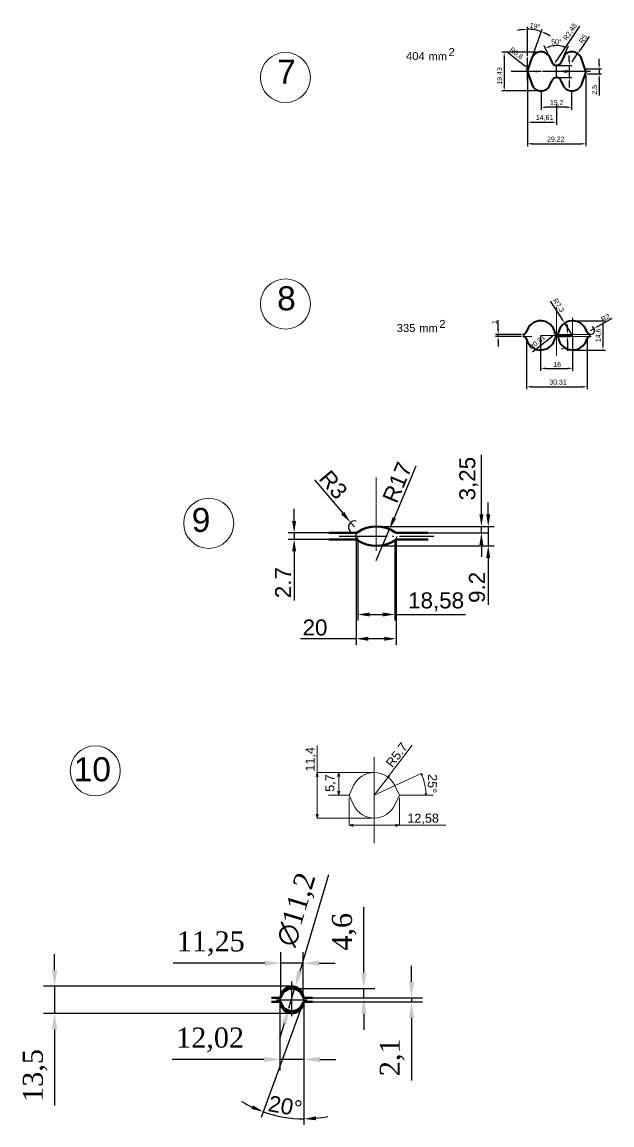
# Model space of a CAD drawing. Header units: millimetres. Extents: x 1526 to 31626, y -4643 to 9189.
# Drawn here: x 8156 to 8451, y 553 to 1104 of the extents above; entities that cross this region are included whole.
import ezdxf

# ---------------------------------------------------------------- set-up
doc = ezdxf.new("R2010")
doc.units = ezdxf.units.MM
doc.linetypes.add('ACAD_ISO04W100', pattern=[30, 24, -3, 0, -3])
for name, color, linetype, lineweight in [('контурная', 7, 'Continuous', 50), ('осевые', 1, 'ACAD_ISO04W100', 25), ('размерные', 7, 'Continuous', 25), ('тонкая', 7, 'Continuous', 20), ('тонкий', 7, 'Continuous', 20)]:
    doc.layers.add(name, color=color, linetype=linetype, lineweight=lineweight)
doc.layers.add('осевая', color=4, linetype='Continuous')
doc.styles.add('s1v4', font='arial.ttf', dxfattribs={"height": 4})
doc.styles.add('s2.5v4', font='times.ttf', dxfattribs={"height": 10})
doc.styles.get("Standard").update_dxf_attribs({"font": 'arial.ttf'})
doc.dimstyles.new('ISO-25', dxfattribs={"dimtxt": 2.5, "dimasz": 2.5, "dimexe": 1.25, "dimexo": 0.625, "dimtad": 1, "dimtxsty": 'Standard', "dimcen": 2.5, "dimadec": 0, "dimazin": 0, "dimtfac": 1, "dimtmove": 0, "dimatfit": 3, "dimfxl": 1, "dimarcsym": 0})
doc.dimstyles.new('ISO-25$0', dxfattribs={"dimscale": 2, "dimtxt": 4, "dimasz": 3, "dimexe": 0.5, "dimexo": 0, "dimgap": 1, "dimtad": 1, "dimtxsty": 'Standard', "dimcen": 3, "dimclrd": 150, "dimclre": 150, "dimadec": 0, "dimazin": 0, "dimtfac": 1, "dimtmove": 0, "dimatfit": 3, "dimfxl": 1, "dimlwd": -1, "dimarcsym": 0})
doc.dimstyles.new('s2.5v4', dxfattribs={"dimtxt": 10, "dimasz": 8, "dimexe": 5.5, "dimexo": 0.5, "dimgap": 3.5, "dimtad": 1, "dimdec": 0, "dimtxsty": 's2.5v4', "dimcen": 2.5, "dimclrd": 256, "dimclre": 1, "dimclrt": 256, "dimadec": 0, "dimazin": 0, "dimtfac": 1, "dimtdec": 0, "dimtmove": 0, "dimatfit": 3, "dimfxl": 1, "dimlwd": -1, "dimlwe": -1, "dimarcsym": 0})
doc.dimstyles.new('s2v4', dxfattribs={"dimtxt": 8, "dimasz": 6, "dimexe": 3, "dimexo": 0, "dimgap": 1.5, "dimtad": 1, "dimtxsty": 'Standard', "dimcen": 2.5, "dimadec": 0, "dimazin": 0, "dimtfac": 1, "dimtmove": 0, "dimatfit": 3, "dimfxl": 1, "dimarcsym": 0})

# ---------------------------------------------------------------- blocks, each defined once
blk = doc.blocks.new('*D86')
at = {"color": 0, "lineweight": -2, "transparency": 16777216}
for p, q in [((8408.69, 1077.9), (8408.69, 1042.35)), ((8437.91, 1077.9), (8437.91, 1042.35)), ((8411.19, 1043.6), (8435.41, 1043.6))]:
    blk.add_line(p, q, dxfattribs=at)
at = {"color": 0, "transparency": 16777216}
for points in [[(8411.19, 1044.02), (8411.19, 1043.18), (8408.69, 1043.6)], [(8435.41, 1044.02), (8435.41, 1043.18), (8437.91, 1043.6)]]:
    blk.add_solid(points, dxfattribs=at)
at = {"layer": 'Defpoints', "color": 0, "transparency": 16777216}
for p in [(8408.69, 1078.52), (8437.91, 1078.52), (8437.91, 1043.6)]:
    blk.add_point(p, dxfattribs=at)
at = {"color": 0, "transparency": 16777216, "insert": (8422.9, 1045.73), "char_height": 2.5, "attachment_point": 5}
blk.add_mtext('29,22', dxfattribs=at)
blk = doc.blocks.new('*D87')
at = {"color": 0, "lineweight": -2, "transparency": 16777216}
for p, q in [((8419.08, 1088.33), (8417.1, 1092.51)), ((8427.3, 1088.18), (8429.31, 1092.62))]:
    blk.add_line(p, q, dxfattribs=at)
blk.add_arc((8423.32, 1079.38), 13.29, 76.445, 104.5418, dxfattribs=at)
at = {"color": 0, "transparency": 16777216}
for points in [[(8420.13, 1091.84), (8419.84, 1092.63), (8417.64, 1091.38)], [(8426.57, 1092.69), (8426.3, 1091.9), (8428.8, 1091.48)]]:
    blk.add_solid(points, dxfattribs=at)
at = {"layer": 'Defpoints', "color": 0, "transparency": 16777216}
for p in [(8425.12, 1092.54), (8419.35, 1087.76), (8427.05, 1087.61), (8420.92, 1084.45), (8425.46, 1084.1)]:
    blk.add_point(p, dxfattribs=at)
at = {"color": 0, "transparency": 16777216, "insert": (8423.19, 1094.56), "char_height": 2.5, "attachment_point": 5, "rotation": 0.4934}
blk.add_mtext('50°', dxfattribs=at)
blk = doc.blocks.new('*D88')
at = {"color": 0, "lineweight": -2, "transparency": 16777216}
for p, q in [((8408.69, 1087.36), (8408.69, 1102.08)), ((8411.3, 1087.27), (8416.02, 1100.84))]:
    blk.add_line(p, q, dxfattribs=at)
for start, end in [(96.8124, 103.6248), (70.797, 90), (57.1723, 63.9847)]:
    blk.add_arc((8408.69, 1079.79), 21.04, start, end, dxfattribs=at)
at = {"color": 0, "transparency": 16777216}
for points in [[(8406.17, 1101.1), (8406.22, 1100.26), (8408.69, 1100.83)], [(8417.76, 1098.31), (8418.08, 1099.08), (8415.61, 1099.66)]]:
    blk.add_solid(points, dxfattribs=at)
at = {"layer": 'Defpoints', "color": 0, "transparency": 16777216}
for p in [(8413.35, 1100.31), (8408.69, 1086.73), (8411.09, 1086.68), (8408.69, 1079.79), (8408.69, 1075.07)]:
    blk.add_point(p, dxfattribs=at)
at = {"color": 0, "transparency": 16777216, "insert": (8412.52, 1102.41), "char_height": 2.5, "attachment_point": 5, "rotation": 350.3985}
blk.add_mtext('19°', dxfattribs=at)
blk = doc.blocks.new('*D50')
at = {"color": 0, "lineweight": -2, "transparency": 16777216}
for p, q in [((8408.69, 1063.3), (8408.69, 1053.14)), ((8423.3, 1063.3), (8423.3, 1053.14)), ((8411.19, 1054.39), (8420.8, 1054.39))]:
    blk.add_line(p, q, dxfattribs=at)
at = {"color": 0, "transparency": 16777216}
for points in [[(8411.19, 1054.8), (8411.19, 1053.97), (8408.69, 1054.39)], [(8420.8, 1054.8), (8420.8, 1053.97), (8423.3, 1054.39)]]:
    blk.add_solid(points, dxfattribs=at)
at = {"layer": 'Defpoints', "color": 0, "transparency": 16777216}
for p in [(8408.69, 1063.93), (8423.3, 1063.93), (8423.3, 1054.39)]:
    blk.add_point(p, dxfattribs=at)
at = {"color": 0, "transparency": 16777216, "insert": (8417.28, 1056.51), "char_height": 2.5, "attachment_point": 5}
blk.add_mtext('14,61', dxfattribs=at)
blk = doc.blocks.new('*D89')
at = {"color": 0, "lineweight": -2, "transparency": 16777216}
blk.add_line((8398.54, 1089.53), (8407.2, 1082.79), dxfattribs=at)
at = {"color": 0, "transparency": 16777216}
blk.add_solid([(8407.45, 1083.12), (8406.94, 1082.46), (8409.17, 1081.26)], dxfattribs=at)
at = {"layer": 'Defpoints', "color": 0, "transparency": 16777216}
for p in [(8408.69, 1081.63), (8409.17, 1081.26)]:
    blk.add_point(p, dxfattribs=at)
at = {"color": 0, "transparency": 16777216, "insert": (8403.08, 1088.69), "char_height": 2.5, "attachment_point": 5, "rotation": 322.1251}
blk.add_mtext('R0,6', dxfattribs=at)
blk = doc.blocks.new('*D90')
at = {"color": 0, "lineweight": -2, "transparency": 16777216}
blk.add_line((8434.76, 1102.47), (8423.27, 1085.28), dxfattribs=at)
at = {"color": 0, "transparency": 16777216}
blk.add_solid([(8422.93, 1085.51), (8423.62, 1085.05), (8421.88, 1083.2)], dxfattribs=at)
at = {"layer": 'Defpoints', "color": 0, "transparency": 16777216}
for p in [(8421.88, 1083.2), (8423.26, 1085.26)]:
    blk.add_point(p, dxfattribs=at)
at = {"color": 0, "transparency": 16777216, "insert": (8430.17, 1099.43), "char_height": 2.5, "attachment_point": 5, "rotation": 56.2464}
blk.add_mtext('R2,48', dxfattribs=at)
blk = doc.blocks.new('*D91')
at = {"color": 0, "lineweight": -2, "transparency": 16777216}
for p, q in [((8429.65, 1085.28), (8429.65, 1087.78)), ((8423.92, 1082.78), (8430.9, 1082.78)), ((8429.65, 1082.78), (8429.65, 1076.78)), ((8423.92, 1076.78), (8430.9, 1076.78)), ((8429.65, 1074.28), (8429.65, 1071.78))]:
    blk.add_line(p, q, dxfattribs=at)
at = {"color": 0, "transparency": 16777216}
for points in [[(8429.24, 1085.28), (8430.07, 1085.28), (8429.65, 1082.78)], [(8429.24, 1074.28), (8430.07, 1074.28), (8429.65, 1076.78)]]:
    blk.add_solid(points, dxfattribs=at)
at = {"layer": 'Defpoints', "color": 0, "transparency": 16777216}
for p in [(8423.3, 1082.78), (8423.3, 1076.78), (8429.65, 1076.78)]:
    blk.add_point(p, dxfattribs=at)
at = {"color": 0, "transparency": 16777216, "insert": (8427.75, 1079.78), "char_height": 2.5, "attachment_point": 5, "rotation": 90}
blk.add_mtext('6', dxfattribs=at)
blk = doc.blocks.new('*D92')
at = {"color": 0, "lineweight": -2, "transparency": 16777216}
for p, q in [((8439.62, 1097.18), (8435.22, 1090.74)), ((8431, 1084.55), (8433.81, 1088.67))]:
    blk.add_line(p, q, dxfattribs=at)
at = {"color": 0, "transparency": 16777216}
blk.add_solid([(8434.88, 1090.97), (8435.57, 1090.5), (8433.81, 1088.67)], dxfattribs=at)
at = {"layer": 'Defpoints', "color": 0, "transparency": 16777216}
for p in [(8433.81, 1088.67), (8431, 1084.55)]:
    blk.add_point(p, dxfattribs=at)
at = {"color": 0, "transparency": 16777216, "insert": (8436.56, 1096.06), "char_height": 2.5, "attachment_point": 5, "rotation": 55.6859}
blk.add_mtext('R5', dxfattribs=at)
blk = doc.blocks.new('*D51')
at = {"color": 0, "lineweight": -2, "transparency": 16777216}
for p, q in [((8414.81, 1089.47), (8395.83, 1089.47)), ((8397.08, 1086.97), (8397.08, 1072.54)), ((8414.77, 1070.04), (8395.83, 1070.04))]:
    blk.add_line(p, q, dxfattribs=at)
at = {"color": 0, "transparency": 16777216}
for points in [[(8396.67, 1086.97), (8397.5, 1086.97), (8397.08, 1089.47)], [(8396.67, 1072.54), (8397.5, 1072.54), (8397.08, 1070.04)]]:
    blk.add_solid(points, dxfattribs=at)
at = {"layer": 'Defpoints', "color": 0, "transparency": 16777216}
for p in [(8415.44, 1089.47), (8397.08, 1070.04), (8415.39, 1070.04)]:
    blk.add_point(p, dxfattribs=at)
at = {"color": 0, "transparency": 16777216, "insert": (8394.95, 1077.51), "char_height": 2.5, "attachment_point": 5, "rotation": 90}
blk.add_mtext('19,43', dxfattribs=at)
blk = doc.blocks.new('*D52')
at = {"color": 0, "lineweight": -2, "transparency": 16777216}
for p, q in [((8415.55, 1069.41), (8415.55, 1060.6)), ((8430.75, 1069.41), (8430.75, 1060.6)), ((8428.25, 1061.85), (8418.05, 1061.85))]:
    blk.add_line(p, q, dxfattribs=at)
at = {"color": 0, "transparency": 16777216}
for points in [[(8418.05, 1062.27), (8418.05, 1061.43), (8415.55, 1061.85)], [(8428.25, 1062.27), (8428.25, 1061.43), (8430.75, 1061.85)]]:
    blk.add_solid(points, dxfattribs=at)
at = {"layer": 'Defpoints', "color": 0, "transparency": 16777216}
for p in [(8415.55, 1070.04), (8430.75, 1070.04), (8415.55, 1061.85)]:
    blk.add_point(p, dxfattribs=at)
at = {"color": 0, "transparency": 16777216, "insert": (8423.3, 1063.98), "char_height": 2.5, "attachment_point": 5}
blk.add_mtext('15,2', dxfattribs=at)
blk = doc.blocks.new('*D93')
at = {"color": 0, "lineweight": -2, "transparency": 16777216}
for p, q in [((8438.54, 1081.02), (8445.8, 1081.02)), ((8444.55, 1083.52), (8444.55, 1086.02)), ((8444.55, 1081.02), (8444.55, 1078.52)), ((8438.53, 1078.52), (8445.8, 1078.52)), ((8444.55, 1076.02), (8444.55, 1067.66))]:
    blk.add_line(p, q, dxfattribs=at)
at = {"color": 0, "transparency": 16777216}
for points in [[(8444.14, 1083.52), (8444.97, 1083.52), (8444.55, 1081.02)], [(8444.14, 1076.02), (8444.97, 1076.02), (8444.55, 1078.52)]]:
    blk.add_solid(points, dxfattribs=at)
at = {"layer": 'Defpoints', "color": 0, "transparency": 16777216}
for p in [(8437.91, 1081.02), (8437.91, 1078.52), (8444.55, 1078.52)]:
    blk.add_point(p, dxfattribs=at)
at = {"color": 0, "lineweight": 15, "transparency": 16777216, "insert": (8442.43, 1070.59), "char_height": 2.5, "attachment_point": 5, "rotation": 90}
blk.add_mtext('2,5', dxfattribs=at)
blk = doc.blocks.new('*D94')
at = {"color": 0, "lineweight": -2, "transparency": 16777216}
for p, q in [((8423.95, 948.31), (8429.96, 948.31)), ((8428.71, 950.81), (8428.71, 953.31)), ((8428.71, 948.31), (8428.71, 947.31)), ((8423.94, 947.31), (8429.96, 947.31)), ((8428.71, 944.81), (8428.71, 940.14))]:
    blk.add_line(p, q, dxfattribs=at)
at = {"color": 0, "transparency": 16777216}
for points in [[(8428.29, 950.81), (8429.13, 950.81), (8428.71, 948.31)], [(8428.29, 944.81), (8429.13, 944.81), (8428.71, 947.31)]]:
    blk.add_solid(points, dxfattribs=at)
at = {"layer": 'Defpoints', "color": 0, "transparency": 16777216}
for p in [(8423.33, 948.31), (8423.31, 947.31), (8428.71, 947.31)]:
    blk.add_point(p, dxfattribs=at)
at = {"color": 0, "lineweight": 15, "transparency": 16777216, "insert": (8426.83, 941.23), "char_height": 2.5, "attachment_point": 5, "rotation": 90}
blk.add_mtext('1', dxfattribs=at)
blk = doc.blocks.new('*D95')
at = {"color": 0, "lineweight": -2, "transparency": 16777216}
for p, q in [((8423.3, 949.12), (8422.67, 948.62)), ((8411.16, 939.55), (8420.7, 947.07))]:
    blk.add_line(p, q, dxfattribs=at)
at = {"color": 0, "transparency": 16777216}
blk.add_solid([(8420.44, 947.4), (8420.96, 946.75), (8422.67, 948.62)], dxfattribs=at)
at = {"layer": 'Defpoints', "color": 0, "transparency": 16777216}
for p in [(8422.67, 948.62), (8423.3, 949.12)]:
    blk.add_point(p, dxfattribs=at)
at = {"color": 0, "lineweight": 15, "transparency": 16777216, "insert": (8413.63, 944.21), "char_height": 2.5, "attachment_point": 5, "rotation": 38.2548}
blk.add_mtext('R0,81', dxfattribs=at)
blk = doc.blocks.new('*D96')
at = {"color": 0, "lineweight": -2, "transparency": 16777216}
for p, q in [((8415.3, 947.19), (8415.3, 930.1)), ((8431.3, 947.19), (8431.3, 930.1)), ((8417.8, 931.35), (8428.8, 931.35))]:
    blk.add_line(p, q, dxfattribs=at)
at = {"color": 0, "transparency": 16777216}
for points in [[(8417.8, 931.77), (8417.8, 930.94), (8415.3, 931.35)], [(8428.8, 931.77), (8428.8, 930.94), (8431.3, 931.35)]]:
    blk.add_solid(points, dxfattribs=at)
at = {"layer": 'Defpoints', "color": 0, "transparency": 16777216}
for p in [(8415.3, 947.81), (8431.3, 947.81), (8431.3, 931.35)]:
    blk.add_point(p, dxfattribs=at)
at = {"color": 0, "lineweight": 15, "transparency": 16777216, "insert": (8423.61, 933.25), "char_height": 2.5, "attachment_point": 5}
blk.add_mtext('16', dxfattribs=at)
blk = doc.blocks.new('*D97')
at = {"color": 0, "lineweight": -2, "transparency": 16777216}
for p, q in [((8408.27, 945.23), (8408.27, 920.86)), ((8438.58, 946.69), (8438.58, 920.86)), ((8410.77, 922.11), (8436.08, 922.11))]:
    blk.add_line(p, q, dxfattribs=at)
at = {"color": 0, "transparency": 16777216}
for points in [[(8410.77, 922.53), (8410.77, 921.7), (8408.27, 922.11)], [(8436.08, 922.53), (8436.08, 921.7), (8438.58, 922.11)]]:
    blk.add_solid(points, dxfattribs=at)
at = {"layer": 'Defpoints', "color": 0, "transparency": 16777216}
for p in [(8408.27, 945.85), (8438.58, 947.31), (8438.58, 922.11)]:
    blk.add_point(p, dxfattribs=at)
at = {"color": 0, "lineweight": 15, "transparency": 16777216, "insert": (8424.01, 924.24), "char_height": 2.5, "attachment_point": 5}
blk.add_mtext('30,31', dxfattribs=at)
blk = doc.blocks.new('*D98')
at = {"color": 0, "lineweight": -2, "transparency": 16777216}
for p, q in [((8431.92, 955.11), (8447.71, 955.11)), ((8446.46, 952.61), (8446.46, 943.01)), ((8431.92, 940.51), (8447.71, 940.51))]:
    blk.add_line(p, q, dxfattribs=at)
at = {"color": 0, "transparency": 16777216}
for points in [[(8446.04, 952.61), (8446.87, 952.61), (8446.46, 955.11)], [(8446.04, 943.01), (8446.87, 943.01), (8446.46, 940.51)]]:
    blk.add_solid(points, dxfattribs=at)
at = {"layer": 'Defpoints', "color": 0, "transparency": 16777216}
for p in [(8431.3, 955.11), (8431.3, 940.51), (8446.46, 940.51)]:
    blk.add_point(p, dxfattribs=at)
at = {"color": 0, "lineweight": 15, "transparency": 16777216, "insert": (8444.33, 947.81), "char_height": 2.5, "attachment_point": 5, "rotation": 90}
blk.add_mtext('14,6', dxfattribs=at)
blk = doc.blocks.new('*D99')
at = {"color": 0, "lineweight": -2, "transparency": 16777216}
for p, q in [((8450.97, 956.26), (8444.19, 952.5)), ((8440.26, 950.31), (8442.01, 951.28))]:
    blk.add_line(p, q, dxfattribs=at)
blk.add_arc((8440.26, 950.31), 2, 287.9049, 64.8331, dxfattribs=at)
at = {"color": 0, "transparency": 16777216}
blk.add_solid([(8443.99, 952.86), (8444.39, 952.13), (8442.01, 951.28)], dxfattribs=at)
at = {"layer": 'Defpoints', "color": 0, "transparency": 16777216}
for p in [(8440.26, 950.31), (8442.01, 951.28)]:
    blk.add_point(p, dxfattribs=at)
at = {"color": 0, "lineweight": 15, "transparency": 16777216, "insert": (8447.76, 956.63), "char_height": 2.5, "attachment_point": 5, "rotation": 29.0232}
blk.add_mtext('R2', dxfattribs=at)
blk = doc.blocks.new('*D100')
at = {"color": 0, "lineweight": -2, "transparency": 16777216}
for p, q in [((8420.15, 965.01), (8425.97, 956.04)), ((8431.3, 947.81), (8427.33, 953.94))]:
    blk.add_line(p, q, dxfattribs=at)
at = {"color": 0, "transparency": 16777216}
blk.add_solid([(8426.32, 956.26), (8425.62, 955.81), (8427.33, 953.94)], dxfattribs=at)
at = {"layer": 'Defpoints', "color": 0, "transparency": 16777216}
for p in [(8427.33, 953.94), (8431.3, 947.81)]:
    blk.add_point(p, dxfattribs=at)
at = {"color": 0, "lineweight": 15, "transparency": 16777216, "insert": (8424.17, 962.73), "char_height": 2.5, "attachment_point": 5, "rotation": 302.9509}
blk.add_mtext('R7,3', dxfattribs=at)
blk = doc.blocks.new('*D53')
at = {"layer": 'Defpoints', "color": 0, "transparency": 16777216}
for p in [(8323.1, 845.85), (8343.09, 845.85), (8323.1, 796.18)]:
    blk.add_point(p, dxfattribs=at)
at = {"layer": 'тонкий', "color": 0, "lineweight": -2, "transparency": 16777216}
for p, q in [((8323.1, 845.85), (8323.1, 793.18)), ((8343.09, 845.85), (8343.09, 793.18)), ((8323.1, 796.18), (8295.19, 796.18)), ((8337.09, 796.18), (8329.1, 796.18))]:
    blk.add_line(p, q, dxfattribs=at)
at = {"layer": 'тонкий', "color": 0, "transparency": 16777216}
for points in [[(8329.1, 797.18), (8329.1, 795.18), (8323.1, 796.18)], [(8337.09, 797.18), (8337.09, 795.18), (8343.09, 796.18)]]:
    blk.add_solid(points, dxfattribs=at)
at = {"layer": 'тонкий', "color": 0, "transparency": 16777216, "insert": (8302.47, 801.76), "char_height": 8, "attachment_point": 5}
blk.add_mtext('20', dxfattribs=at)
blk = doc.blocks.new('*D101')
at = {"layer": 'Defpoints', "color": 0, "transparency": 16777216}
for p in [(8333.1, 852.3), (8349.12, 849.05), (8385.69, 852.3)]:
    blk.add_point(p, dxfattribs=at)
at = {"layer": 'тонкий', "color": 0, "lineweight": -2, "transparency": 16777216}
for p, q in [((8385.69, 858.3), (8385.69, 888.13)), ((8333.1, 852.3), (8388.69, 852.3)), ((8349.12, 849.05), (8388.69, 849.05)), ((8385.69, 849.05), (8385.69, 852.3)), ((8385.69, 843.05), (8385.69, 837.05))]:
    blk.add_line(p, q, dxfattribs=at)
at = {"layer": 'тонкий', "color": 0, "transparency": 16777216}
for points in [[(8384.69, 858.3), (8386.69, 858.3), (8385.69, 852.3)], [(8384.69, 843.05), (8386.69, 843.05), (8385.69, 849.05)]]:
    blk.add_solid(points, dxfattribs=at)
at = {"layer": 'тонкий', "color": 0, "transparency": 16777216, "insert": (8379.38, 876.21), "char_height": 8, "attachment_point": 5, "rotation": 90}
blk.add_mtext('3,25', dxfattribs=at)
blk = doc.blocks.new('*D102')
at = {"layer": 'Defpoints', "color": 0, "transparency": 16777216}
for p in [(8364.6, 852.3), (8333.1, 842.6), (8389.1, 842.6)]:
    blk.add_point(p, dxfattribs=at)
at = {"layer": 'тонкий', "color": 0, "lineweight": -2, "transparency": 16777216}
for p, q in [((8389.1, 858.3), (8389.1, 864.3)), ((8364.6, 852.3), (8392.1, 852.3)), ((8389.1, 852.3), (8389.1, 842.6)), ((8333.1, 842.6), (8392.1, 842.6)), ((8389.1, 836.6), (8389.1, 813.11))]:
    blk.add_line(p, q, dxfattribs=at)
at = {"layer": 'тонкий', "color": 0, "transparency": 16777216}
for points in [[(8388.1, 858.3), (8390.1, 858.3), (8389.1, 852.3)], [(8388.1, 836.6), (8390.1, 836.6), (8389.1, 842.6)]]:
    blk.add_solid(points, dxfattribs=at)
at = {"layer": 'тонкий', "color": 0, "transparency": 16777216, "insert": (8383.52, 821.85), "char_height": 8, "attachment_point": 5, "rotation": 90}
blk.add_mtext('9.2', dxfattribs=at)
blk = doc.blocks.new('*D103')
at = {"layer": 'Defpoints', "color": 0, "transparency": 16777216}
for p in [(8312.34, 849.05), (8292.01, 845.85), (8312.34, 845.85)]:
    blk.add_point(p, dxfattribs=at)
at = {"layer": 'тонкий', "color": 0, "lineweight": -2, "transparency": 16777216}
for p, q in [((8292.01, 855.05), (8292.01, 861.05)), ((8312.34, 849.05), (8289.01, 849.05)), ((8292.01, 849.05), (8292.01, 845.85)), ((8312.34, 845.85), (8289.01, 845.85)), ((8292.01, 839.85), (8292.01, 815.37))]:
    blk.add_line(p, q, dxfattribs=at)
at = {"layer": 'тонкий', "color": 0, "transparency": 16777216}
for points in [[(8291.01, 855.05), (8293.01, 855.05), (8292.01, 849.05)], [(8291.01, 839.85), (8293.01, 839.85), (8292.01, 845.85)]]:
    blk.add_solid(points, dxfattribs=at)
at = {"layer": 'тонкий', "color": 0, "transparency": 16777216, "insert": (8286.5, 824.22), "char_height": 8, "attachment_point": 5, "rotation": 90}
blk.add_mtext('2.7', dxfattribs=at)
blk = doc.blocks.new('*D104')
at = {"layer": 'Defpoints', "color": 0, "transparency": 16777216}
for p in [(8339.71, 850.96), (8333.1, 835.3)]:
    blk.add_point(p, dxfattribs=at)
at = {"layer": 'тонкий', "color": 0, "lineweight": -2, "transparency": 16777216}
for p, q in [((8352.97, 882.39), (8342.04, 856.49)), ((8333.1, 835.3), (8339.71, 850.96))]:
    blk.add_line(p, q, dxfattribs=at)
at = {"layer": 'тонкий', "color": 0, "transparency": 16777216}
blk.add_solid([(8341.12, 856.88), (8342.96, 856.1), (8339.71, 850.96)], dxfattribs=at)
at = {"layer": 'тонкий', "color": 0, "transparency": 16777216, "insert": (8343.59, 874.35), "char_height": 8, "attachment_point": 5, "rotation": 67.1227}
blk.add_mtext('R17', dxfattribs=at)
blk = doc.blocks.new('*D105')
at = {"layer": 'Defpoints', "color": 0, "transparency": 16777216}
for p in [(8320.23, 854.34), (8322.17, 852.05)]:
    blk.add_point(p, dxfattribs=at)
at = {"layer": 'тонкий', "color": 0, "lineweight": -2, "transparency": 16777216}
for p, q in [((8302.23, 875.65), (8316.36, 858.92)), ((8322.17, 852.05), (8320.23, 854.34))]:
    blk.add_line(p, q, dxfattribs=at)
blk.add_arc((8322.17, 852.05), 3, 72.8875, 270, dxfattribs=at)
at = {"layer": 'тонкий', "color": 0, "transparency": 16777216}
blk.add_solid([(8317.13, 859.57), (8315.6, 858.28), (8320.23, 854.34)], dxfattribs=at)
at = {"layer": 'тонкий', "color": 0, "transparency": 16777216, "insert": (8311.63, 873.18), "char_height": 8, "attachment_point": 5, "rotation": 310.1832}
blk.add_mtext('R3', dxfattribs=at)
blk = doc.blocks.new('*D106')
at = {"layer": 'Defpoints', "color": 0, "transparency": 16777216}
for p in [(8323.81, 845.36), (8342.39, 845.36), (8342.39, 808.3)]:
    blk.add_point(p, dxfattribs=at)
at = {"layer": 'тонкий', "color": 0, "lineweight": -2, "transparency": 16777216}
for p, q in [((8323.81, 845.36), (8323.81, 805.3)), ((8342.39, 845.36), (8342.39, 805.3)), ((8329.81, 808.3), (8336.39, 808.3)), ((8342.39, 808.3), (8377.65, 808.3))]:
    blk.add_line(p, q, dxfattribs=at)
at = {"layer": 'тонкий', "color": 0, "transparency": 16777216}
for points in [[(8329.81, 809.3), (8329.81, 807.3), (8323.81, 808.3)], [(8336.39, 809.3), (8336.39, 807.3), (8342.39, 808.3)]]:
    blk.add_solid(points, dxfattribs=at)
at = {"layer": 'тонкий', "color": 0, "transparency": 16777216, "insert": (8363.02, 814.61), "char_height": 8, "attachment_point": 5}
blk.add_mtext('18,58', dxfattribs=at)
blk = doc.blocks.new('_Open30')
at = {"color": 0, "linetype": 'ByBlock', "lineweight": -2}
for p, q in [((-1, 0.27), (0, 0)), ((0, 0), (-1, -0.27)), ((0, 0), (-1, 0))]:
    blk.add_line(p, q, dxfattribs=at)
blk = doc.blocks.new('*D75')
at = {"color": 0, "lineweight": -2, "transparency": 16777216}
for p, q in [((8394.05, 950.81), (8394.05, 955.48)), ((8405.72, 948.31), (8392.8, 948.31)), ((8394.05, 947.31), (8394.05, 948.31)), ((8405.72, 947.31), (8392.8, 947.31)), ((8394.05, 944.81), (8394.05, 942.31))]:
    blk.add_line(p, q, dxfattribs=at)
at = {"color": 0, "transparency": 16777216}
for points in [[(8393.63, 950.81), (8394.47, 950.81), (8394.05, 948.31)], [(8393.63, 944.81), (8394.47, 944.81), (8394.05, 947.31)]]:
    blk.add_solid(points, dxfattribs=at)
at = {"layer": 'Defpoints', "color": 0, "transparency": 16777216}
for p in [(8394.05, 948.31), (8406.34, 948.31), (8406.34, 947.31)]:
    blk.add_point(p, dxfattribs=at)
at = {"color": 0, "lineweight": 15, "transparency": 16777216, "insert": (8392.17, 954.4), "char_height": 2.5, "attachment_point": 5, "rotation": 90}
blk.add_mtext('1', dxfattribs=at)
blk = doc.blocks.new('*D683')
at = {"layer": 'Defpoints', "color": 0, "transparency": 16777216}
for p in [(8290.95, 621.33), (8326.86, 621.33), (8300.91, 616.73)]:
    blk.add_point(p, dxfattribs=at)
at = {"layer": 'размерные', "transparency": 16777216}
for p, q in [((8326.86, 629.33), (8326.86, 661.98)), ((8326.86, 616.73), (8326.86, 621.33)), ((8326.86, 608.73), (8326.86, 600.73))]:
    blk.add_line(p, q, dxfattribs=at)
at = {"layer": 'размерные', "color": 1, "transparency": 16777216}
for p, q in [((8291.45, 621.33), (8332.36, 621.33)), ((8301.41, 616.73), (8332.36, 616.73))]:
    blk.add_line(p, q, dxfattribs=at)
at = {"layer": 'размерные', "transparency": 16777216}
for points in [[(8325.52, 629.33), (8328.19, 629.33), (8326.86, 621.33)], [(8325.52, 608.73), (8328.19, 608.73), (8326.86, 616.73)]]:
    blk.add_solid(points, dxfattribs=at)
at = {"layer": 'размерные', "transparency": 16777216, "insert": (8317.13, 649.65), "char_height": 10, "attachment_point": 5, "rotation": 90, "style": 's2.5v4'}
blk.add_mtext('4,6', dxfattribs=at)
blk = doc.blocks.new('*D684')
at = {"layer": 'Defpoints', "color": 0, "transparency": 16777216}
for p in [(8296.57, 634), (8285.32, 616.73), (8296.57, 616.73)]:
    blk.add_point(p, dxfattribs=at)
at = {"layer": 'размерные', "color": 1, "transparency": 16777216}
for p, q in [((8285.32, 617.23), (8285.32, 639.5)), ((8296.57, 617.23), (8296.57, 639.5))]:
    blk.add_line(p, q, dxfattribs=at)
at = {"layer": 'размерные', "transparency": 16777216}
for p, q in [((8277.32, 634), (8231.57, 634)), ((8296.57, 634), (8285.32, 634)), ((8304.57, 634), (8312.57, 634))]:
    blk.add_line(p, q, dxfattribs=at)
for points in [[(8277.32, 635.34), (8277.32, 632.67), (8285.32, 634)], [(8304.57, 635.34), (8304.57, 632.67), (8296.57, 634)]]:
    blk.add_solid(points, dxfattribs=at)
at = {"layer": 'размерные', "transparency": 16777216, "insert": (8250.33, 643.73), "char_height": 10, "attachment_point": 5, "style": 's2.5v4'}
blk.add_mtext('11,25', dxfattribs=at)
blk = doc.blocks.new('*D685')
at = {"layer": 'Defpoints', "color": 0, "transparency": 16777216}
for p in [(8284.94, 615.68), (8296.96, 615.68), (8284.94, 585.89)]:
    blk.add_point(p, dxfattribs=at)
at = {"layer": 'размерные', "color": 1, "transparency": 16777216}
for p, q in [((8284.94, 615.18), (8284.94, 580.39)), ((8296.96, 615.18), (8296.96, 580.39))]:
    blk.add_line(p, q, dxfattribs=at)
at = {"layer": 'размерные', "transparency": 16777216}
for p, q in [((8276.94, 585.89), (8231.06, 585.89)), ((8296.96, 585.89), (8284.94, 585.89)), ((8304.96, 585.89), (8312.96, 585.89))]:
    blk.add_line(p, q, dxfattribs=at)
for points in [[(8276.94, 587.23), (8276.94, 584.56), (8284.94, 585.89)], [(8304.96, 587.23), (8304.96, 584.56), (8296.96, 585.89)]]:
    blk.add_solid(points, dxfattribs=at)
at = {"layer": 'размерные', "transparency": 16777216, "insert": (8250, 595.62), "char_height": 10, "attachment_point": 5, "style": 's2.5v4'}
blk.add_mtext('12,02', dxfattribs=at)
blk = doc.blocks.new('*D686')
at = {"layer": 'Defpoints', "color": 0, "transparency": 16777216}
for p in [(8290.95, 622.43), (8172.25, 608.92), (8290.95, 608.92)]:
    blk.add_point(p, dxfattribs=at)
at = {"layer": 'размерные', "transparency": 16777216}
for p, q in [((8172.25, 630.43), (8172.25, 638.43)), ((8172.25, 622.43), (8172.25, 608.92)), ((8172.25, 600.92), (8172.25, 562.79))]:
    blk.add_line(p, q, dxfattribs=at)
at = {"layer": 'размерные', "color": 1, "transparency": 16777216}
for p, q in [((8290.45, 622.43), (8166.75, 622.43)), ((8290.45, 608.92), (8166.75, 608.92))]:
    blk.add_line(p, q, dxfattribs=at)
at = {"layer": 'размерные', "transparency": 16777216}
for points in [[(8170.92, 630.43), (8173.58, 630.43), (8172.25, 622.43)], [(8170.92, 600.92), (8173.58, 600.92), (8172.25, 608.92)]]:
    blk.add_solid(points, dxfattribs=at)
at = {"layer": 'размерные', "transparency": 16777216, "insert": (8162.52, 577.86), "char_height": 10, "attachment_point": 5, "rotation": 90, "style": 's2.5v4'}
blk.add_mtext('13,5', dxfattribs=at)
blk = doc.blocks.new('*D687')
at = {"layer": 'Defpoints', "color": 0, "transparency": 16777216}
for p in [(8300.91, 616.73), (8300.91, 614.63), (8350.78, 614.63)]:
    blk.add_point(p, dxfattribs=at)
at = {"layer": 'размерные', "transparency": 16777216}
for p, q in [((8350.78, 624.73), (8350.78, 632.73)), ((8350.78, 616.73), (8350.78, 614.63)), ((8350.78, 606.63), (8350.78, 575.29))]:
    blk.add_line(p, q, dxfattribs=at)
at = {"layer": 'размерные', "color": 1, "transparency": 16777216}
for p, q in [((8301.41, 616.73), (8356.28, 616.73)), ((8301.41, 614.63), (8356.28, 614.63))]:
    blk.add_line(p, q, dxfattribs=at)
at = {"layer": 'размерные', "transparency": 16777216}
for points in [[(8349.45, 624.73), (8352.11, 624.73), (8350.78, 616.73)], [(8349.45, 606.63), (8352.11, 606.63), (8350.78, 614.63)]]:
    blk.add_solid(points, dxfattribs=at)
at = {"layer": 'размерные', "transparency": 16777216, "insert": (8341.05, 586.96), "char_height": 10, "attachment_point": 5, "rotation": 90, "style": 's2.5v4'}
blk.add_mtext('2,1', dxfattribs=at)
blk = doc.blocks.new('*D694')
at = {"layer": 'Defpoints', "color": 0, "transparency": 16777216}
for p in [(8292.55, 622.19), (8289.34, 611.46)]:
    blk.add_point(p, dxfattribs=at)
at = {"layer": 'размерные', "transparency": 16777216}
for p, q in [((8309.26, 678.11), (8294.84, 629.86)), ((8289.34, 611.46), (8292.55, 622.19)), ((8287.05, 603.8), (8284.76, 596.13))]:
    blk.add_line(p, q, dxfattribs=at)
for points in [[(8293.56, 630.24), (8296.12, 629.48), (8292.55, 622.19)], [(8285.77, 604.18), (8288.33, 603.41), (8289.34, 611.46)]]:
    blk.add_solid(points, dxfattribs=at)
at = {"layer": 'размерные', "transparency": 16777216, "insert": (8293.83, 660.62), "char_height": 10, "attachment_point": 5, "rotation": 73.36, "style": 's2.5v4'}
blk.add_mtext('∅11,2', dxfattribs=at)
blk = doc.blocks.new('*D696')
at = {"layer": 'Defpoints', "color": 0, "transparency": 16777216}
for p in [(8296.64, 614.82), (8296.96, 615.68), (8296.96, 615.68), (8296.96, 609.69), (8283.22, 557.74)]:
    blk.add_point(p, dxfattribs=at)
at = {"layer": 'размерные', "color": 0, "lineweight": -2, "transparency": 16777216}
for p, q in [((8296.64, 614.82), (8275.57, 556.91)), ((8296.96, 609.69), (8296.96, 553.14))]:
    blk.add_line(p, q, dxfattribs=at)
for start, end in [(238.447, 244.2235), (250, 270), (275.7765, 281.553)]:
    blk.add_arc((8296.96, 615.68), 59.54, start, end, dxfattribs=at)
at = {"layer": 'размерные', "color": 0, "transparency": 16777216}
for points in [[(8271.45, 562.98), (8270.68, 561.14), (8276.59, 559.73)], [(8303, 555.44), (8302.9, 557.44), (8296.96, 556.14)]]:
    blk.add_solid(points, dxfattribs=at)
at = {"layer": 'размерные', "color": 0, "transparency": 16777216, "insert": (8287.59, 562.54), "char_height": 8, "attachment_point": 5, "rotation": 350}
blk.add_mtext('20°', dxfattribs=at)

msp = doc.modelspace()

# ---------------------------------------------------------------- linework, layer by layer
for p, q in [((8408.68994, 1075.0689), (8408.68994, 1086.73124)), ((8407.88287, 1081.02494), (8408.68994, 1081.02494)), ((8423.29994, 1077.36186), (8423.29994, 1083.25228)), ((8437.48502, 1081.02494), (8444.10647, 1081.02494)), ((8415.58287, 1079.77494), (8400.58287, 1079.77494)), ((8415.58287, 1079.77494), (8400.58287, 1079.77494)), ((8415.58287, 1079.77494), (8401.83287, 1079.77494))]:
    msp.add_line(p, q)
at = {"lineweight": 40}
for p, q in [((8408.68994, 1079.7907), (8411.08961, 1086.68049)), ((8419.35036, 1087.76162), (8420.91933, 1084.44834)), ((8427.04647, 1087.60791), (8425.45971, 1084.10221)), ((8437.92039, 1079.77494), (8435.51522, 1086.68049)), ((8408.68994, 1079.7907), (8411.08516, 1072.86937)), ((8419.3459, 1071.78824), (8420.91488, 1075.10152)), ((8427.04202, 1071.94195), (8425.45525, 1075.44765)), ((8437.92039, 1079.77494), (8435.51077, 1072.86937))]:
    msp.add_line(p, q, dxfattribs=at)
at = {"lineweight": 15}
for p, q in [((8423.29994, 939.52987), (8423.29994, 961.90225)), ((8431.29994, 947.81322), (8431.29994, 956.84109)), ((8429.96118, 948.31353), (8440.6345, 948.31353)), ((8406.34235, 947.31291), (8410.91315, 947.31291)), ((8415.29994, 947.81322), (8431.29994, 947.81322)), ((8429.96118, 947.31325), (8440.6345, 947.31325)), ((8423.29994, 939.52987), (8423.29994, 937.78143)), ((8332.06468, 717.94246), (8332.06468, 737.0409)), ((8332.06468, 737.0409), (8332.06468, 693.95622)), ((8332.06468, 717.94246), (8355.49396, 728.86771)), ((8321.73277, 722.76031), (8319.48618, 717.94246)), ((8342.39659, 722.76031), (8344.64319, 717.94246)), ((8319.48618, 717.94246), (8309.17317, 717.94246)), ((8309.17317, 717.94246), (8319.48618, 717.94246)), ((8321.73277, 713.12461), (8319.48618, 717.94246)), ((8342.39659, 713.12461), (8344.64319, 717.94246)), ((8344.64319, 717.94246), (8361.53268, 717.94246))]:
    msp.add_line(p, q, dxfattribs=at)
at = {"lineweight": 5}
for p, q in [((8303.57829, 729.34246), (8303.57829, 742.84246)), ((8351.10331, 742.91836), (8339.58196, 727.80403)), ((8303.57829, 708.54246), (8303.57829, 727.34246)), ((8314.32967, 727.34246), (8314.32967, 719.94246)), ((8332.06468, 717.94246), (8338.97573, 727.00874)), ((8321.48618, 702.93433), (8342.64319, 702.93433)), ((8344.64319, 702.93433), (8367.95544, 702.93433))]:
    msp.add_line(p, q, dxfattribs=at)
at = {"color": 251, "lineweight": 5}
for p, q in [((8331.79704, 729.34246), (8303.57829, 729.34246)), ((8330.81468, 729.34246), (8313.15081, 729.34246)), ((8319.82454, 717.94246), (8311.82967, 717.94246)), ((8319.48618, 716.69246), (8319.48618, 702.93433)), ((8344.64319, 716.69246), (8344.64319, 702.93433)), ((8330.81468, 706.54246), (8303.57829, 706.54246))]:
    msp.add_line(p, q, dxfattribs=at)
at = {"lineweight": 40}
for centre, radius, start, end in [((8415.56407, 1084.59197), 4.93788, 39.9340117, 154.9784674), ((8430.9964, 1084.54681), 4.99723, 25.2755798, 142.2251323), ((8423.26495, 1085.26469), 2.48361, 199.1895594, 332.0915782), ((8423.25874, 1074.30814), 2.4745, 27.4194328, 161.2994296), ((8415.55961, 1074.95789), 4.93788, 205.0215326, 320.0659883), ((8430.98721, 1075.04631), 5.02012, 218.1982242, 334.3010637), ((8415.29994, 947.81322), 7.3, 8.8813154, 164.4041115), ((8431.29994, 947.81322), 7.3, 15.5958885, 171.1186846), ((8406.34235, 950.31353), 2, 270, 344.4041115), ((8423.29994, 949.12113), 0.80803, 192.9352605, 347.0647395), ((8440.25753, 950.31353), 2, 195.5958885, 270), ((8406.34235, 945.31291), 2, 15.5958885, 90), ((8415.29994, 947.81322), 7.3, 195.5958885, 351.1186846), ((8423.29994, 946.50531), 0.80803, 12.9352605, 167.0647395), ((8431.29994, 947.81322), 7.3, 188.8813154, 344.4041115), ((8440.25753, 945.31291), 2, 90, 164.4041115)]:
    msp.add_arc(centre, radius, start, end, dxfattribs=at)
for centre, start, end in [((8408.69202, 1081.62944), 270.2254574, 336.509615), ((8437.91282, 1081.62944), 203.490385, 269.7745426), ((8408.68756, 1077.92042), 23.490385, 89.7745426), ((8437.90836, 1077.92042), 90.2254574, 156.509615)]:
    msp.add_arc(centre, 0.60452, start, end)
at = {"lineweight": 15}
for start, end in [(25, 155), (205, 335)]:
    msp.add_arc((8332.06468, 717.94246), 11.4, start, end, dxfattribs=at)
at = {"lineweight": 5}
msp.add_arc((8332.06468, 717.94246), 25.85135, 2.2164937, 22.7835063, dxfattribs=at)
at = {"layer": 'контурная'}
for p, q in [((8309.40188, 849.04583), (8322.16857, 849.04583)), ((8344.02606, 849.04583), (8358.85718, 849.04583)), ((8309.40188, 845.84583), (8322.16857, 845.84583)), ((8344.02606, 845.84583), (8359.11117, 845.84583)), ((8285.31998, 616.7254), (8280.71935, 616.7254)), ((8285.31998, 614.6254), (8280.71935, 614.6254)), ((8285.31998, 616.7254), (8285.57065, 617.41411)), ((8285.31998, 614.6254), (8285.57065, 613.9367)), ((8296.57295, 616.7254), (8296.32228, 617.41411)), ((8296.57295, 614.6254), (8296.32228, 613.9367)), ((8296.57295, 616.7254), (8301.17358, 616.7254)), ((8296.57295, 614.6254), (8301.17358, 614.6254))]:
    msp.add_line(p, q, dxfattribs=at)
for centre, radius, start, end in [((8322.16857, 852.04583), 3, 270, 303.1229402), ((8333.09731, 835.29583), 17, 56.8770598, 123.1229402), ((8344.02606, 852.04583), 3, 236.8770598, 270), ((8322.16857, 842.84583), 3, 56.8770598, 90), ((8333.09731, 859.59583), 17, 236.8770598, 303.1229402), ((8344.02606, 842.84583), 3, 90, 123.1229402), ((8290.94647, 616.8272), 5.6, 359.7050609, 180.2949391), ((8290.94647, 615.6754), 5.65, 90, 162.0772256), ((8290.94647, 615.6754), 5.65, 17.9227744, 90), ((8290.94647, 614.52361), 5.6, 179.7050609, 0.2949391), ((8290.94647, 615.6754), 5.65, 197.9227744, 270), ((8290.94647, 615.6754), 5.65, 270, 342.0772256)]:
    msp.add_arc(centre, radius, start, end, dxfattribs=at)
at = {"layer": 'осевая'}
for p, q in [((8290.94647, 607.53481), (8290.94647, 624.81704)), ((8283.26384, 615.6754), (8298.56976, 615.6754))]:
    msp.add_line(p, q, dxfattribs=at)
at = {"layer": 'осевые'}
for p, q in [((8440.30016, 1079.77494), (8409.53287, 1079.77494)), ((8314.55288, 847.44583), (8361.95489, 847.44583))]:
    msp.add_line(p, q, dxfattribs=at)
at = {"layer": 'размерные'}
for p, q in [((8284.93781, 615.6754), (8285.2503, 616.53397)), ((8284.93781, 615.6754), (8285.2503, 614.81684)), ((8296.95512, 615.6754), (8296.64451, 616.52881)), ((8296.95512, 615.6754), (8296.64451, 614.822)), ((8296.95512, 615.6754), (8296.95512, 609.68603))]:
    msp.add_line(p, q, dxfattribs=at)
at = {"layer": 'тонкая'}
for centre in [(8287.68287, 1076.73536), (8287.68287, 963.51021), (8249.32058, 853.9029), (8192.56787, 730.12411)]:
    msp.add_circle(centre, 12.53226, dxfattribs=at)
at = {"layer": 'тонкий'}
for p, q in [((8333.09731, 876.84875), (8333.09731, 863.92557)), ((8333.09731, 863.57557), (8333.09731, 840.09608)), ((8322.62041, 847.44583), (8323.80788, 849.53333)), ((8323.80788, 845.35833), (8322.62041, 847.44583)), ((8323.10044, 845.84583), (8323.10044, 846.29552)), ((8323.80788, 845.35833), (8323.80788, 847.44583)), ((8342.38675, 845.35833), (8343.57422, 847.44583)), ((8343.09419, 845.84583), (8343.09419, 846.43189))]:
    msp.add_line(p, q, dxfattribs=at)

# ---------------------------------------------------------------- block references
at = {"lineweight": 5, "xscale": 2, "yscale": 2, "zscale": 2}
for p, rotation in [((8303.57829, 729.34246), 90), ((8314.32967, 729.34246), 90), ((8314.32967, 717.94246), 270), ((8303.57829, 706.54246), 270), ((8319.48618, 702.93433), 180)]:
    msp.add_blockref('_Open30', p, dxfattribs=dict(at, rotation=rotation))
at = {"lineweight": 5}
for p, rotation in [((8338.97573, 727.00874), 232.6824547288056), ((8355.49396, 728.86771), 113.8917531400482), ((8357.91603, 717.94246), 271.1082468599509)]:
    msp.add_blockref('_Open30', p, dxfattribs=dict(at, rotation=rotation))
at = {"lineweight": 5, "xscale": 2, "yscale": 2, "zscale": 2}
msp.add_blockref('_Open30', (8344.64319, 702.93433), dxfattribs=at)

# ---------------------------------------------------------------- texts
at = {"lineweight": 15, "char_height": 4.5, "attachment_point": 5}
for s, insert, rotation in [('R5.7', (8343.36565, 738.12866), 53), ('11,4', (8300.39625, 735.9246), 90), ('5,7', (8310.32301, 724.02279), 90), ('25°', (8361.12368, 723.73472), 267.7835063)]:
    msp.add_mtext(s, dxfattribs=dict(at, insert=insert, rotation=rotation))
at = {"layer": 'тонкая', "style": 's1v4'}
for s, p in [('404', (8347.9825, 1085.40995)), ('mm', (8359.20992, 1085.30935)), ('2', (8369.27988, 1087.4539)), ('2', (8364.63821, 951.54884)), ('335', (8343.34083, 949.50489)), ('mm', (8354.56824, 949.40429))]:
    msp.add_text(s, height=4, dxfattribs=at).set_placement(p)
at = {"layer": 'тонкий', "style": 's1v4'}
for s, p in [('7', (8283.51982, 1073.58492)), ('8', (8283.51982, 960.35978)), ('9', (8240.81389, 849.58859)), ('10', (8181.77119, 724.91496))]:
    msp.add_text(s, height=12, dxfattribs=at).set_placement(p)
at = {"layer": 'тонкий', "insert": (8356.54912, 706.05146), "char_height": 4.5, "attachment_point": 5}
msp.add_mtext('12,58', dxfattribs=at)

# ---------------------------------------------------------------- dimensions: what is measured, and where the dimension line sits
for base, line1, line2, picture, middle in [((8413.35173, 1100.3064), ((8408.68994, 1075.0689), (8408.68994, 1086.73124)), ((8408.68994, 1079.7907), (8411.08961, 1086.68049)), '*D88', (8412.51622, 1102.40947)), ((8425.12131, 1092.53965), ((8427.04647, 1087.60791), (8425.45971, 1084.10221)), ((8419.35036, 1087.76162), (8420.91933, 1084.44834)), '*D87', (8423.19011, 1094.56308))]:
    dim = msp.add_angular_dim_2l(base=base, line1=line1, line2=line2, dimstyle='ISO-25')
    dim.commit()
    dim.dimension.update_dxf_attribs({"geometry": picture, "text_midpoint": middle})
for center, mpoint, picture, middle in [((8423.26495, 1085.26469), (8421.885, 1083.19973), '*D90', (8431.9421, 1098.24922)), ((8408.69202, 1081.62944), (8409.16919, 1081.2583), '*D89', (8401.76901, 1087.01399))]:
    dim = msp.add_radius_dim(center=center, mpoint=mpoint, dimstyle='ISO-25', override={"dimtmove": 1})
    dim.commit()
    dim.dimension.update_dxf_attribs({"geometry": picture, "text_midpoint": middle, "dimtype": 164})
dim = msp.add_radius_dim(center=(8430.9964, 1084.54681), mpoint=(8433.81349, 1088.67432), dimstyle='ISO-25')
dim.commit()
dim.dimension.update_dxf_attribs({"geometry": '*D92', "text_midpoint": (8436.55978, 1096.06197)})
dim = msp.add_linear_dim(base=(8397.08169, 1070.03944), p1=(8415.43922, 1089.46529), p2=(8415.39268, 1070.03944), angle=90, dimstyle='ISO-25')
dim.commit()
dim.dimension.update_dxf_attribs({"geometry": '*D51', "text_midpoint": (8397.08169, 1077.5062), "dimtype": 160})
dim = msp.add_linear_dim(base=(8429.65336, 1076.7823), p1=(8423.29994, 1082.78133), p2=(8423.29994, 1076.7823), angle=90, dimstyle='ISO-25')
dim.commit()
dim.dimension.update_dxf_attribs({"geometry": '*D91', "text_midpoint": (8427.75192, 1079.78181)})
at = {"lineweight": 15}
for base, p1, p2, picture, middle in [((8444.55381, 1078.52494), (8437.91044, 1081.02493), (8437.90599, 1078.52494), '*D93', (8442.42642, 1070.59349)), ((8446.45607, 940.51322), (8431.29994, 955.11322), (8431.29994, 940.51322), '*D98', (8444.32868, 947.81322)), ((8428.71118, 947.31325), (8423.3263, 948.31353), (8423.31172, 947.31325), '*D94', (8426.83106, 941.22781))]:
    dim = msp.add_linear_dim(base=base, p1=p1, p2=p2, angle=90, dimstyle='ISO-25', dxfattribs=at)
    dim.commit()
    dim.dimension.update_dxf_attribs({"geometry": picture, "text_midpoint": middle})
for base, p1, p2, picture, middle in [((8437.90599, 1043.60043), (8408.68994, 1078.52494), (8437.90599, 1078.52494), '*D86', (8422.89647, 1043.60043)), ((8415.54823, 1061.84908), (8430.74823, 1070.03944), (8415.54823, 1070.03944), '*D52', (8423.29994, 1061.84908)), ((8423.29994, 1054.38665), (8408.68994, 1063.9252), (8423.29994, 1063.9252), '*D50', (8417.28429, 1054.38665))]:
    dim = msp.add_linear_dim(base=base, p1=p1, p2=p2, dimstyle='ISO-25')
    dim.commit()
    dim.dimension.update_dxf_attribs({"geometry": picture, "text_midpoint": middle, "dimtype": 160})
for center, mpoint, picture, middle in [((8431.29994, 947.81322), (8427.32932, 953.93892), '*D100', (8424.16643, 962.7297)), ((8440.25753, 950.31353), (8442.00638, 951.28386), '*D99', (8447.76422, 956.62866)), ((8423.29994, 949.12113), (8422.66542, 948.62083), '*D95', (8413.6315, 944.20697))]:
    dim = msp.add_radius_dim(center=center, mpoint=mpoint, dimstyle='ISO-25', dxfattribs=at)
    dim.commit()
    dim.dimension.update_dxf_attribs({"geometry": picture, "text_midpoint": middle})
dim = msp.add_linear_dim(base=(8394.05038, 948.31353), p1=(8406.34235, 947.31291), p2=(8406.34235, 948.31353), angle=90, dimstyle='ISO-25$0', override={"dimscale": 1, "dimtxt": 2.5, "dimasz": 2.5, "dimexe": 1.25, "dimexo": 0.625, "dimgap": 0.625, "dimcen": 2.5, "dimclrd": 0, "dimclre": 0, "dimlwd": 65534}, dxfattribs=at)
dim.commit()
dim.dimension.update_dxf_attribs({"geometry": '*D75', "text_midpoint": (8392.17027, 954.39897)})
for base, p1, p2, picture, middle in [((8438.5828, 922.11273), (8408.26871, 945.85061), (8438.5828, 947.31325), '*D97', (8424.00747, 922.11273)), ((8431.29994, 931.35183), (8415.29994, 947.81322), (8431.29994, 947.81322), '*D96', (8423.61367, 931.35183))]:
    dim = msp.add_linear_dim(base=base, p1=p1, p2=p2, dimstyle='ISO-25', dxfattribs=at)
    dim.commit()
    dim.dimension.update_dxf_attribs({"geometry": picture, "text_midpoint": middle, "dimtype": 160})
at = {"layer": 'размерные'}
dim = msp.add_diameter_dim_2p(p1=(8289.34286, 611.46171), p2=(8292.55007, 622.19269), dimstyle='s2.5v4', override={"dimdec": 2}, dxfattribs=at)
dim.commit()
dim.dimension.update_dxf_attribs({"geometry": '*D694', "text_midpoint": (8293.83069, 660.61713)})
dim = msp.add_linear_dim(base=(8326.85768, 621.3254), p1=(8300.9073, 616.7254), p2=(8290.94647, 621.3254), angle=90, dimstyle='s2.5v4', override={"dimdec": 2}, dxfattribs=at)
dim.commit()
dim.dimension.update_dxf_attribs({"geometry": '*D683', "text_midpoint": (8317.12841, 649.65381)})
dim = msp.add_linear_dim(base=(8296.57295, 634.00488), p1=(8285.31998, 616.7254), p2=(8296.57295, 616.7254), dimstyle='s2.5v4', override={"dimdec": 2}, dxfattribs=at)
dim.commit()
dim.dimension.update_dxf_attribs({"geometry": '*D684', "text_midpoint": (8250.32971, 634.00488), "dimtype": 160})
for base, p1, p2, picture, middle in [((8172.24965, 608.92494), (8290.94647, 622.4272), (8290.94647, 608.92494), '*D686', (8172.24965, 577.8568)), ((8350.7792, 614.6254), (8300.9073, 616.7254), (8300.9073, 614.6254), '*D687', (8350.7792, 586.9567))]:
    dim = msp.add_linear_dim(base=base, p1=p1, p2=p2, angle=90, dimstyle='s2.5v4', override={"dimdec": 2}, dxfattribs=at)
    dim.commit()
    dim.dimension.update_dxf_attribs({"geometry": picture, "text_midpoint": middle, "dimtype": 160})
dim = msp.add_linear_dim(base=(8284.93781, 585.89495), p1=(8296.95512, 615.6754), p2=(8284.93781, 615.6754), dimstyle='s2.5v4', override={"dimdec": 2}, dxfattribs=at)
dim.commit()
dim.dimension.update_dxf_attribs({"geometry": '*D685', "text_midpoint": (8249.99801, 595.62422)})
dim = msp.add_angular_dim_2l(base=(8283.22476, 557.74246), line1=((8296.95512, 615.6754), (8296.95512, 609.68603)), line2=((8296.95512, 615.6754), (8296.64451, 614.822)), dimstyle='s2v4', dxfattribs=at)
dim.commit()
dim.dimension.update_dxf_attribs({"geometry": '*D696', "text_midpoint": (8287.58624, 562.54187)})
at = {"layer": 'тонкий'}
dim = msp.add_linear_dim(base=(8385.69083, 852.29583), p1=(8349.12174, 849.04583), p2=(8333.09731, 852.29583), angle=90, dimstyle='s2v4', dxfattribs=at)
dim.commit()
dim.dimension.update_dxf_attribs({"geometry": '*D101', "text_midpoint": (8385.69083, 876.21329), "dimtype": 160})
for center, mpoint, picture, middle in [((8333.09731, 835.29583), (8339.70622, 850.9586), '*D104', (8343.58778, 874.34736)), ((8322.16857, 852.04583), (8320.23287, 854.33778), '*D105', (8311.62893, 873.18456))]:
    dim = msp.add_radius_dim(center=center, mpoint=mpoint, dimstyle='s2v4', dxfattribs=at)
    dim.commit()
    dim.dimension.update_dxf_attribs({"geometry": picture, "text_midpoint": middle})
for base, p1, p2, text, picture, middle in [((8292.01453, 845.84583), (8312.341, 849.04583), (8312.341, 845.84583), '2.7', '*D103', (8292.01453, 824.21694)), ((8389.10409, 842.59583), (8364.59731, 852.29583), (8333.09731, 842.59583), '9.2', '*D102', (8389.10409, 821.85435))]:
    dim = msp.add_linear_dim(base=base, p1=p1, p2=p2, angle=90, text=text, dimstyle='s2v4', dxfattribs=at)
    dim.commit()
    dim.dimension.update_dxf_attribs({"geometry": picture, "text_midpoint": middle, "dimtype": 160})
dim = msp.add_linear_dim(base=(8323.10044, 796.17502), p1=(8343.09419, 845.84583), p2=(8323.10044, 845.84583), dimstyle='s2v4', override={"dimdec": 0}, dxfattribs=at)
dim.commit()
dim.dimension.update_dxf_attribs({"geometry": '*D53', "text_midpoint": (8302.47084, 796.17502), "dimtype": 160})
dim = msp.add_linear_dim(base=(8342.38675, 808.30128), p1=(8323.80788, 845.35833), p2=(8342.38675, 845.35833), dimstyle='s2v4', dxfattribs=at)
dim.commit()
dim.dimension.update_dxf_attribs({"geometry": '*D106', "text_midpoint": (8363.01635, 808.30128), "dimtype": 160})

doc.saveas('drawing.dxf')
